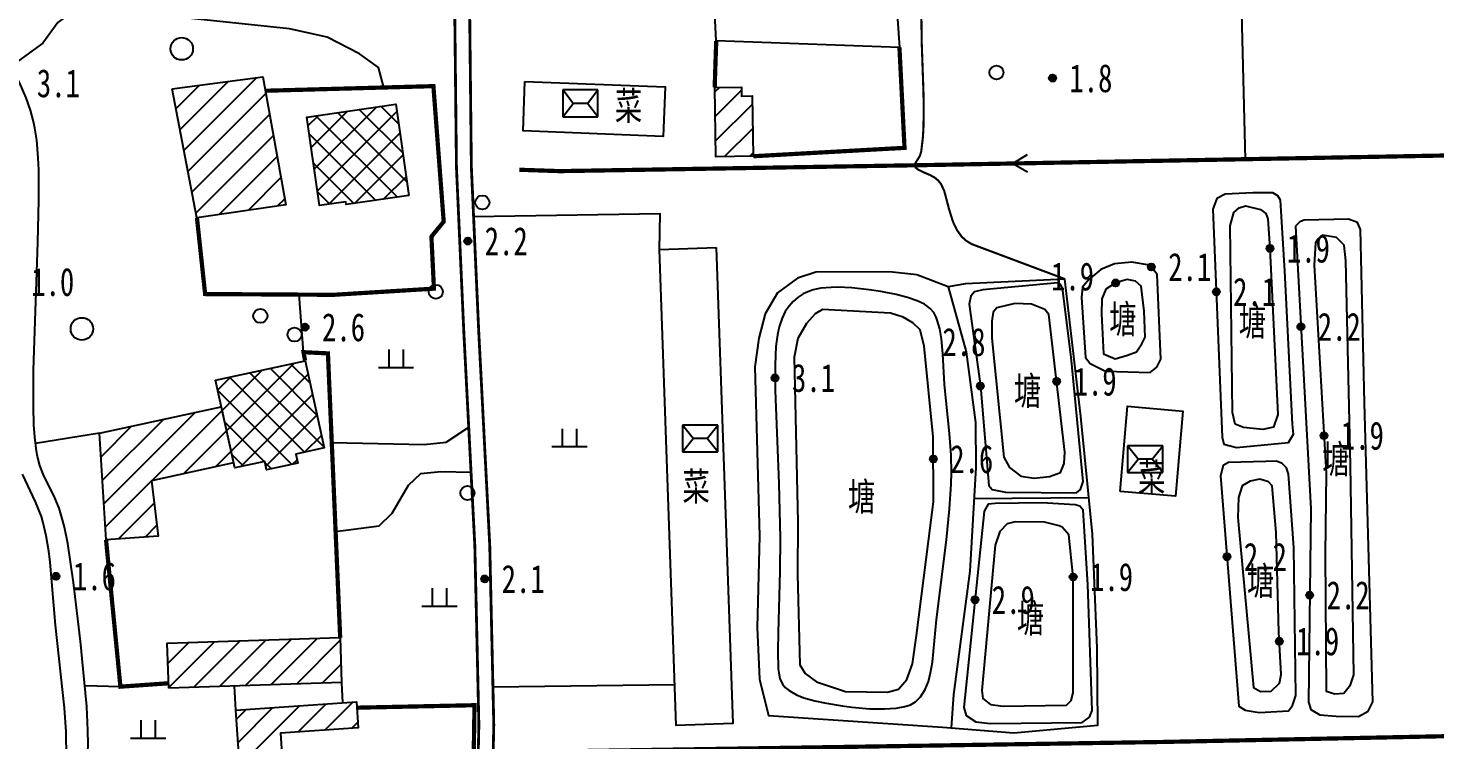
# Model space of a CAD drawing. Header units: metres. Extents: x 494039 to 619385, y 3351420 to 3402703.
# Drawn here: x 587163.4 to 587363.4, y 3394096.4 to 3394197.6 of the extents above; entities that cross this region are included whole.
import ezdxf
from ezdxf.enums import TextEntityAlignment as Align

# ---------------------------------------------------------------- set-up
doc = ezdxf.new("R2010")
doc.units = ezdxf.units.M
for name, pattern in [('2430', [0]), ('2450', [0]), ('4410a', [0]), ('8521', [0]), ('9610', [0])]:
    doc.linetypes.add(name, pattern=pattern)
for name, color, linetype in [('210100', 130, 'Continuous'), ('220200', 130, 'Continuous'), ('230102', 141, 'Continuous'), ('261301', 141, 'Continuous'), ('310300', 8, 'Continuous'), ('310500', 8, 'Continuous'), ('330400', 8, 'Continuous'), ('380201', 8, '2430'), ('380202', 8, '2450'), ('440100', 8, 'Continuous'), ('510301', 8, 'Continuous'), ('720100', 8, 'Continuous'), ('760201', 8, '8521'), ('810100', 8, '9610'), ('810302', 8, 'Continuous'), ('810501', 8, 'Continuous'), ('810502', 8, 'Continuous')]:
    doc.layers.add(name, color=color, linetype=linetype)
doc.layers.add('710101', color=8, linetype='Continuous', lineweight=0)
pattern_1 = [(45, (0, 0), (-1.767766953, 1.767766953), []), (135, (0, 0), (-1.767766953, -1.767766953), [])]
pattern_2 = [(45, (0, 0), (-1.767766953, 1.767766953), [])]

# ---------------------------------------------------------------- blocks, each defined once
blk = doc.blocks.new('gc170')
at = {"linetype": 'Continuous'}
blk.add_circle((0, 0), 0.5, dxfattribs=at)
blk = doc.blocks.new('gu')
at = {"flags": 128}
for points in [[(3.75, 0), (-3.75, 0)], [(2.71, -0.6), (3.75, 0), (3.75, 0), (2.71, 0.6)]]:
    blk.add_lwpolyline(points, dxfattribs=at)
blk = doc.blocks.new('p_point')
for radius in [0.25, 0.2, 0.15, 0.1, 0.05]:
    blk.add_circle((0, 0), radius)
blk.add_point((0, 0))
blk = doc.blocks.new('vm')
at = {"linetype": 'Continuous'}
for p, q in [((-0.5, 0), (-0.5, 1.3)), ((0.5, 1.3), (0.5, 0)), ((1.25, 0), (-1.25, 0))]:
    blk.add_line(p, q, dxfattribs=at)
blk = doc.blocks.new('v1')
blk.add_circle((0, 0), 0.8)
blk = doc.blocks.new('mf')
for p, q in [((1.25, 0.95), (-1.25, 0.95)), ((-1.25, 0.95), (-1.25, -0.95)), ((0.5, 0), (-0.5, 0)), ((1.25, -0.95), (1.25, 0.95)), ((-1.25, -0.95), (1.25, -0.95))]:
    blk.add_line(p, q)
at = {"flags": 128}
for points in [[(-1.25, -0.95), (-0.5, 0), (-1.25, 0.95)], [(1.25, -0.95), (0.5, 0), (1.25, 0.95)]]:
    blk.add_lwpolyline(points, dxfattribs=at)
blk = doc.blocks.new('1-3&1-4')
at = {"layer": '310300', "linetype": 'Continuous'}
h = blk.add_hatch(dxfattribs=at)
h.set_pattern_fill('ANSI31', color=8, scale=20, style=0)
h.set_pattern_definition(pattern_2)
h.paths.add_polyline_path([(587183.8729, 3394189.009), (587196.7371, 3394190.719), (587200.0351, 3394172.5165), (587187.3889, 3394170.6784)])
h = blk.add_hatch(dxfattribs=at)
h.set_pattern_fill('ANSI31', color=8, scale=20, style=0)
h.set_pattern_definition(pattern_2)
h.paths.add_polyline_path([(587261.0133, 3394189.2124), (587264.8249, 3394189.2683), (587264.8439, 3394187.972), (587266.3644, 3394187.9942), (587266.4899, 3394179.4206), (587261.1578, 3394179.3426)])
h = blk.add_hatch(dxfattribs=at)
h.set_pattern_fill('ANSI31', color=8, scale=20, style=0)
h.set_pattern_definition(pattern_2)
h.paths.add_polyline_path([(587192.5966, 3394135.7991), (587180.9273, 3394133.2453), (587181.8773, 3394125.3857), (587174.461, 3394124.8432), (587173.5514, 3394140.0036), (587190.848, 3394143.7889)])
h = blk.add_hatch(dxfattribs=at)
h.set_pattern_fill('ANSI31', color=8, scale=20, style=0)
h.set_pattern_definition(pattern_2)
h.paths.add_polyline_path([(587183.377, 3394103.7403), (587183.1665, 3394110.1308), (587207.7564, 3394110.9409), (587207.9669, 3394104.5503)])
h = blk.add_hatch(dxfattribs=at)
h.set_pattern_fill('ANSI31', color=8, scale=20, style=0)
h.set_pattern_definition(pattern_2)
h.paths.add_polyline_path([(587192.921, 3394100.6269), (587210.0695, 3394101.7973), (587210.3222, 3394098.0954), (587199.2529, 3394097.3398), (587199.9036, 3394087.8059), (587198.8186, 3394087.7318), (587200.0765, 3394069.3022), (587195.0823, 3394068.9614)])
at = {"layer": '310500', "linetype": 'Continuous'}
h = blk.add_hatch(dxfattribs=at)
h.set_pattern_fill('ANSI37', color=8, scale=20, style=0)
h.set_pattern_definition(pattern_1)
h.paths.add_polyline_path([(587217.5368, 3394173.8145), (587208.6179, 3394172.5356), (587208.5602, 3394172.9378), (587204.8088, 3394172.3999), (587203.0017, 3394185.0024), (587215.672, 3394186.8192)])
h = blk.add_hatch(dxfattribs=at)
h.set_pattern_fill('ANSI37', color=8, scale=20, style=0)
h.set_pattern_definition(pattern_1)
h.paths.add_polyline_path([(587190.0248, 3394147.5507), (587202.763, 3394150.3384), (587205.4808, 3394137.9199), (587201.444, 3394137.0365), (587201.7216, 3394135.768), (587197.2877, 3394134.7977), (587197.0235, 3394136.0045), (587192.756, 3394135.0705)])
at = {"layer": '210100', "color": 141, "linetype": 'Continuous', "flags": 128}
blk.add_lwpolyline([(587168.8613, 3394093.852), (587168.8114, 3394097.5418), (587168.565, 3394100.9296), (587167.2663, 3394112.6924), (587166.5138, 3394121.6506), (587166.323, 3394123.2334), (587165.9682, 3394125.4247), (587165.5413, 3394127.2684), (587165.2684, 3394128.1736), (587164.4422, 3394130.2532), (587162.6016, 3394134.2064)], dxfattribs=at)
at = {"layer": '220200', "color": 141, "linetype": 'Continuous', "const_width": 0.6, "flags": 128}
for points in [[(587233.2328, 3394177.4982), (587238.9839, 3394177.3027), (587291.9549, 3394178.1783), (587413.581, 3394180.4248), (587423.1671, 3394180.7389), (587421.5379, 3394246.0063), (587420.718, 3394281.3492)], [(587236.1331, 3394094.7106), (587324.451, 3394096.0899), (587398.5443, 3394097.5992), (587414.6774, 3394098.1145)]]:
    blk.add_lwpolyline(points, dxfattribs=at)
at = {"layer": '230102', "color": 141, "linetype": 'Continuous', "flags": 128}
for points, elevation in [([(587339.9824, 3394166.2997), (587341.0898, 3394142.6966), (587340.4856, 3394140.859), (587338.957, 3394140.5472), (587336.2019, 3394140.8424), (587335.012, 3394141.3056), (587334.663, 3394142.9777), (587334.3353, 3394169.5345), (587334.8493, 3394171.4258), (587335.6025, 3394172.0764), (587336.5191, 3394172.3859), (587338.6451, 3394171.8544), (587339.4035, 3394171.2815), (587339.6767, 3394170.5089)], 2.374), ([(587346.2561, 3394163.913), (587347.9647, 3394134.3381), (587347.8332, 3394122.8215), (587347.9693, 3394103.3343), (587349.2129, 3394102.9612), (587350.4904, 3394103.0561), (587351.4216, 3394104.2113), (587351.9015, 3394105.6347), (587351.4338, 3394135.4492), (587350.7712, 3394164.5243), (587350.5099, 3394166.7544), (587349.4612, 3394167.866), (587347.4619, 3394168.2001), (587346.7623, 3394167.6395), (587346.4406, 3394167.0985)], 2.374), ([(587300.4492, 3394153.5194), (587302.1289, 3394136.6321), (587302.9234, 3394135.1347), (587304.5267, 3394133.8887), (587306.4282, 3394133.6369), (587308.6191, 3394133.8721), (587310.1826, 3394134.4071), (587310.7279, 3394135.6938), (587310.8182, 3394137.3242), (587308.5441, 3394156.9079), (587307.9472, 3394157.6289), (587306.0544, 3394158.3879), (587303.6893, 3394158.4759), (587301.1328, 3394157.8723), (587300.6064, 3394157.2334), (587300.4283, 3394155.9481)], 2.5811), ([(587272.86, 3394127.3573), (587272.7722, 3394119.9434), (587273.1066, 3394107.0815), (587273.8891, 3394105.8111), (587275.4698, 3394104.6517), (587279.6312, 3394103.2756), (587285.5791, 3394103.1797), (587287.1639, 3394103.6283), (587288.3348, 3394104.9817), (587289.1458, 3394107.2079), (587289.7226, 3394111.2569), (587292.1473, 3394130.2374), (587292.0869, 3394139.4961), (587290.824, 3394152.3973), (587290.2313, 3394154.7259), (587289.2018, 3394155.7039), (587287.7951, 3394156.5401), (587286.001, 3394157.0943), (587276.3601, 3394157.6288), (587275.3265, 3394156.9989), (587274.0694, 3394155.6236), (587272.8154, 3394153.5145), (587272.3086, 3394150.8149)], 3.2948), ([(587340.8547, 3394125.8716), (587340.3046, 3394132.5452), (587339.7803, 3394133.101), (587338.5368, 3394133.474), (587337.152, 3394133.1988), (587336.0209, 3394132.5286), (587335.5239, 3394130.8713), (587335.41, 3394128.0099), (587337.6536, 3394103.8526), (587338.646, 3394103.2626), (587340.1576, 3394103.3403), (587341.3228, 3394104.4784), (587341.5517, 3394105.6849), (587341.2382, 3394111.7298)], 2.374), ([(587307.8979, 3394127.3463), (587303.7513, 3394127.3951), (587302.6295, 3394127.1101), (587301.5649, 3394126.0588), (587300.9144, 3394124.1024), (587299.0143, 3394103.4114), (587299.1594, 3394102.3), (587300.2536, 3394101.4298), (587302.0147, 3394101.1883), (587311.0306, 3394101.32), (587311.7296, 3394102.0028), (587312.0058, 3394103.0834), (587311.9906, 3394119.5679), (587311.3823, 3394125.5677), (587310.4167, 3394126.6543), (587310.0057, 3394126.8254)], 2.5455)]:
    blk.add_lwpolyline(points, close=True, dxfattribs=dict(at, elevation=elevation))
blk.add_lwpolyline([(587322.1052, 3394157.3976), (587321.6707, 3394160.9547), (587320.8758, 3394161.6713), (587319.6689, 3394161.9005), (587318.0331, 3394161.4084), (587316.651, 3394160.5213), (587316.0808, 3394159.1516), (587316.0178, 3394156.9922), (587316.3116, 3394151.3255), (587317.9526, 3394150.5941), (587319.7322, 3394151.1228), (587320.9901, 3394151.5955), (587321.7773, 3394152.7141), (587322.2233, 3394153.6695)], close=True, dxfattribs=at)
at = {"layer": '310300', "color": 8, "linetype": 'Continuous', "flags": 128}
for points in [[(587183.8729, 3394189.009), (587196.7371, 3394190.719), (587200.0351, 3394172.5165), (587187.3889, 3394170.6784)], [(587261.0133, 3394189.2124), (587264.8249, 3394189.2683), (587264.8439, 3394187.972), (587266.3644, 3394187.9942), (587266.4899, 3394179.4206), (587261.1578, 3394179.3426)], [(587192.5966, 3394135.7991), (587180.9273, 3394133.2453), (587181.8773, 3394125.3857), (587174.461, 3394124.8432), (587173.5514, 3394140.0036), (587190.848, 3394143.7889)], [(587183.377, 3394103.7403), (587183.1665, 3394110.1308), (587207.7564, 3394110.9409), (587207.9669, 3394104.5503)], [(587192.921, 3394100.6269), (587210.0695, 3394101.7973), (587210.3222, 3394098.0954), (587199.2529, 3394097.3398), (587199.9036, 3394087.8059), (587198.8186, 3394087.7318), (587200.0765, 3394069.3022), (587195.0823, 3394068.9614)]]:
    blk.add_lwpolyline(points, close=True, dxfattribs=at)
at = {"layer": '310500', "color": 8, "linetype": 'Continuous', "flags": 128}
for points, elevation in [([(587217.5368, 3394173.8145), (587208.6179, 3394172.5356), (587208.5602, 3394172.9378), (587204.8088, 3394172.3999), (587203.0017, 3394185.0024), (587215.672, 3394186.8192)], 10.6531), ([(587190.0248, 3394147.5507), (587202.763, 3394150.3384), (587205.4808, 3394137.9199), (587201.444, 3394137.0365), (587201.7216, 3394135.768), (587197.2877, 3394134.7977), (587197.0235, 3394136.0045), (587192.756, 3394135.0705)], 13.5968)]:
    blk.add_lwpolyline(points, close=True, dxfattribs=dict(at, elevation=elevation))
at = {"layer": '330400', "color": 8, "linetype": 'Continuous', "elevation": 5.1494, "flags": 128}
blk.add_lwpolyline([(587260.6703, 3394207.3347), (587286.4708, 3394206.4395), (587287.2875, 3394194.8932), (587261.233, 3394195.8296)], close=True, dxfattribs=at)
at = {"layer": '330400', "color": 8, "linetype": 'Continuous', "flags": 128}
for points in [[(587234.0371, 3394190.0768), (587253.9842, 3394189.2903), (587253.7067, 3394182.2525), (587233.7597, 3394183.039)], [(587261.2251, 3394166.4437), (587263.5798, 3394098.7381), (587255.5287, 3394098.4581), (587253.174, 3394166.1637)], [(587318.6719, 3394131.7372), (587319.7148, 3394143.8541), (587327.5769, 3394143.1774), (587326.534, 3394131.0605)]]:
    blk.add_lwpolyline(points, close=True, dxfattribs=at)
at = {"layer": '380201', "color": 8, "linetype": '2430', "const_width": 0.6, "flags": 128}
for points in [[(587261.233, 3394195.8296), (587261.0133, 3394189.2124)], [(587187.3889, 3394170.6784), (587188.5523, 3394159.8153), (587206.7775, 3394159.7064), (587221.0906, 3394160.5847), (587220.7314, 3394167.989), (587222.4792, 3394170.118), (587221.0151, 3394189.3938), (587197.0963, 3394188.7365)], [(587207.7564, 3394110.9409), (587206.015, 3394151.374), (587202.542, 3394151.5449), (587202.763, 3394150.3384)], [(587174.461, 3394124.8432), (587176.5059, 3394103.9605), (587183.3538, 3394104.4449)], [(587200.0765, 3394069.3022), (587205.2719, 3394067.5961), (587210.17, 3394067.6084), (587211.3824, 3394066.7652), (587227.3205, 3394066.4292), (587226.4204, 3394073.4273), (587226.8582, 3394101.3228), (587210.1259, 3394100.9716)]]:
    blk.add_lwpolyline(points, dxfattribs=at)
at = {"layer": '380201', "color": 8, "linetype": '2430', "const_width": 0.6, "elevation": 4.9455, "flags": 128}
blk.add_lwpolyline([(587266.4899, 3394179.4206), (587288.0088, 3394180.6149), (587287.2875, 3394194.8932)], dxfattribs=at)
at = {"layer": '380202', "color": 8, "linetype": '2450', "elevation": 3.01, "flags": 128}
blk.add_lwpolyline([(587336.4957, 3394178.9865), (587335.3878, 3394222.5784), (587334.1867, 3394264.2844), (587332.4673, 3394282.686)], dxfattribs=at)
at = {"layer": '380202', "color": 8, "linetype": '2450', "flags": 128}
blk.add_lwpolyline([(587294.229, 3394160.8282), (587289.775, 3394162.5289), (587285.8548, 3394162.9773), (587275.3783, 3394162.9367), (587272.7734, 3394162.081), (587269.9628, 3394159.9908), (587268.1728, 3394156.9803), (587267.2782, 3394153.5421), (587266.7406, 3394149.4737), (587267.365, 3394125.3861), (587267.0649, 3394112.4001), (587267.3731, 3394105.0077), (587268.6494, 3394099.8645), (587293.3969, 3394098.2138), (587303.5548, 3394097.4076), (587315.5124, 3394098.4666), (587315.425, 3394109.4421), (587314.7501, 3394125.6703), (587313.0793, 3394142.3976), (587310.8075, 3394161.9532), (587296.6945, 3394161.2521)], close=True, dxfattribs=at)
for points in [[(587294.229, 3394160.8282), (587296.7583, 3394151.6015), (587298.1083, 3394141.5641), (587298.1307, 3394135.1493), (587297.3028, 3394120.3719), (587294.9972, 3394102.8236), (587294.6202, 3394098.1167)], [(587314.2365, 3394130.8128), (587297.8801, 3394130.6765)]]:
    blk.add_lwpolyline(points, dxfattribs=at)
at = {"layer": '440100', "color": 8, "linetype": '4410a', "const_width": 0.4, "flags": 128}
blk.add_lwpolyline([(587228.6095, 3394054.9542), (587228.8219, 3394060.3786), (587228.4119, 3394063.3585), (587227.1099, 3394081.4956), (587227.4789, 3394098.5319), (587226.9087, 3394123.9293), (587225.3353, 3394154.4915), (587224.2911, 3394177.8449), (587224.0581, 3394199.2315), (587223.7702, 3394210.3833), (587225.4543, 3394225.8973), (587226.868, 3394236.8466), (587227.5328, 3394239.1008), (587229.4885, 3394245.2707), (587233.9907, 3394266.8487), (587235.8578, 3394277.6496), (587236.7171, 3394293.2939), (587236.5452, 3394353.7353), (587237.3249, 3394391.6639), (587238.618, 3394407.1067), (587240.8997, 3394423.6712), (587241.355, 3394429.3145), (587241.0565, 3394431.4553), (587240.0233, 3394433.8284), (587239.0103, 3394434.9405)], dxfattribs=at)
at = {"layer": '440100', "color": 8, "linetype": 'Continuous', "const_width": 0.4, "flags": 128}
blk.add_lwpolyline([(587231.675, 3394055.2064), (587230.5229, 3394063.5793), (587229.233, 3394081.5487), (587229.6008, 3394098.5327), (587229.0289, 3394124.0077), (587227.4542, 3394154.5934), (587226.412, 3394177.9038), (587226.1792, 3394199.2704), (587225.8946, 3394210.2959), (587227.561, 3394225.647), (587228.9504, 3394236.408), (587229.5615, 3394238.4803), (587231.5432, 3394244.7321), (587236.0748, 3394266.4513), (587237.9692, 3394277.4099), (587238.8387, 3394293.2394), (587238.6667, 3394353.7158), (587239.4445, 3394391.5535), (587240.7273, 3394406.8733), (587243.0094, 3394423.441), (587243.4883, 3394429.3764), (587243.1175, 3394432.0359), (587242.5608, 3394433.3144)], dxfattribs=at)
at = {"layer": '710101', "color": 8, "linetype": 'Continuous', "const_width": 0.3, "elevation": 2, "flags": 128}
blk.add_lwpolyline([(587290.401, 3394199.9454), (587290.4526, 3394195.67), (587290.7027, 3394188.568), (587290.744, 3394186.2105), (587290.6991, 3394183.3943), (587290.6135, 3394181.9942), (587290.3786, 3394180.0692), (587290.1906, 3394179.463), (587289.5973, 3394178.5175), (587289.4825, 3394178.2681), (587289.469, 3394178.0661), (587289.5851, 3394177.8178), (587289.8808, 3394177.5621), (587290.512, 3394177.2335), (587291.6498, 3394176.7411), (587292.2892, 3394176.3904), (587292.7974, 3394175.9702), (587293.1827, 3394175.4905), (587293.6418, 3394174.5415), (587294.3776, 3394171.7703), (587294.827, 3394170.3334), (587295.0519, 3394169.763), (587295.4752, 3394168.9064), (587296.1468, 3394167.9709), (587296.812, 3394167.3804), (587297.5746, 3394166.919), (587310.8075, 3394161.9532)], dxfattribs=at)
at = {"layer": '760201', "color": 8, "linetype": '8521', "flags": 128}
blk.add_lwpolyline([(587128.1165, 3394040.8003), (587130.2334, 3394045.9317), (587131.3938, 3394048.4865), (587132.4539, 3394050.5651), (587133.964, 3394053.0807), (587134.3345, 3394053.6072), (587134.9384, 3394054.3337), (587135.7941, 3394055.0701), (587136.1871, 3394055.2974), (587136.8428, 3394055.5479), (587137.6373, 3394055.7052), (587138.1922, 3394055.7506), (587139.4384, 3394055.7276), (587141.4081, 3394055.5051), (587144.157, 3394055.0417), (587146.1738, 3394054.6276), (587150.7957, 3394053.5402), (587162.4878, 3394050.5874), (587166.3728, 3394049.7334), (587168.9655, 3394049.2835), (587170.2635, 3394049.1171), (587172.2138, 3394048.9745), (587173.5171, 3394048.9751), (587174.5008, 3394049.0379), (587175.4863, 3394049.147), (587177.6613, 3394049.5022), (587182.4492, 3394050.4885), (587184.8752, 3394050.9117), (587186.0116, 3394051.0622), (587187.9926, 3394051.2273), (587188.9737, 3394051.2502), (587190.4933, 3394051.1807), (587191.7583, 3394051.0029), (587192.5893, 3394050.8312), (587195.0402, 3394050.1298), (587197.4539, 3394049.2425), (587203.9007, 3394046.5416), (587206.8242, 3394045.3985), (587209.0056, 3394044.6702), (587211.3134, 3394044.0714), (587212.0832, 3394043.9247), (587213.0196, 3394043.8345), (587213.4289, 3394043.8497), (587214.0139, 3394043.9757), (587214.4857, 3394044.2419), (587214.7915, 3394044.5539), (587215.1193, 3394045.0831), (587215.3947, 3394045.7945), (587215.6222, 3394046.7665), (587215.7175, 3394047.4092), (587215.8337, 3394048.8789), (587215.8266, 3394050.9422), (587215.6906, 3394054.8786), (587215.7273, 3394055.7961), (587216.0534, 3394059.5629), (587216.0156, 3394060.8321), (587215.9371, 3394061.3767), (587215.7243, 3394062.1628), (587215.2982, 3394063.02), (587214.5562, 3394063.9196), (587213.6302, 3394064.663), (587213.2295, 3394064.9042), (587212.3899, 3394065.3017), (587211.2846, 3394065.6727), (587210.6003, 3394065.8458), (587198.6053, 3394068.0951), (587193.8457, 3394068.9272), (587192.1236, 3394069.1788), (587189.2459, 3394069.4911), (587187.6715, 3394069.5851), (587180.8366, 3394069.8286), (587179.7856, 3394069.9158), (587177.9484, 3394070.1577), (587176.3766, 3394070.4929), (587174.8945, 3394070.9727), (587174.4654, 3394071.1617), (587173.7234, 3394071.5816), (587173.1728, 3394072.0202), (587172.8631, 3394072.3509), (587172.4412, 3394072.9479), (587172.0602, 3394073.6995), (587171.7057, 3394074.6993), (587171.5551, 3394075.2686), (587171.3415, 3394076.3305), (587171.1769, 3394077.5291), (587171.04, 3394079.5065), (587171.035, 3394081.8557), (587171.0957, 3394083.4119), (587171.7124, 3394091.5219), (587171.8341, 3394093.4478), (587171.9089, 3394095.7602), (587171.8863, 3394097.7134), (587171.7064, 3394101.1355), (587171.2319, 3394106.5192), (587170.816, 3394110.4376), (587169.8216, 3394118.7763), (587169.0113, 3394124.3367), (587168.5431, 3394126.6707), (587168.2838, 3394127.716), (587167.7833, 3394129.3582), (587167.1946, 3394130.8334), (587165.5141, 3394134.1943), (587165.0558, 3394135.4183), (587164.7255, 3394136.6911), (587164.577, 3394137.4707), (587164.3271, 3394139.4532), (587164.2084, 3394141.1896), (587164.1274, 3394143.7981), (587164.157, 3394148.998), (587164.7639, 3394167.1425), (587164.9054, 3394173.1753), (587164.8807, 3394177.4679), (587164.811, 3394179.1772), (587164.5976, 3394181.727), (587164.3494, 3394183.4131), (587164.1561, 3394184.3649), (587163.7321, 3394185.9549), (587163.1154, 3394187.7431), (587162.1613, 3394189.9317), (587159.8992, 3394194.2401), (587159.1617, 3394195.9826), (587158.9323, 3394196.6877), (587158.5706, 3394198.133), (587158.4096, 3394199.0167), (587158.2028, 3394200.8058), (587158.1462, 3394202.6036), (587158.1781, 3394203.5198), (587158.2549, 3394204.4728), (587158.5126, 3394206.3649), (587159.0702, 3394209.1796), (587160.6563, 3394216.0255), (587161.1485, 3394218.8427), (587161.4023, 3394221.5155), (587161.5294, 3394225.2162), (587161.5866, 3394234.3325), (587161.6562, 3394236.1), (587161.9405, 3394239.8763), (587162.5345, 3394245.3142), (587163.4148, 3394252), (587164.169, 3394256.9084), (587164.9597, 3394261.2051), (587165.693, 3394264.5536), (587166.4073, 3394267.2487), (587167.0756, 3394269.2959), (587167.7658, 3394270.9977), (587168.4407, 3394272.3396), (587168.8857, 3394273.1142), (587172.6729, 3394279.0142), (587173.4576, 3394280.4845), (587173.8155, 3394281.2848), (587174.1876, 3394282.291), (587174.584, 3394283.6682), (587174.8206, 3394284.7223), (587175.1719, 3394286.8698), (587175.423, 3394289.4189), (587175.542, 3394292.3604), (587175.4835, 3394295.3053), (587175.2952, 3394297.5), (587175.0779, 3394298.9492), (587174.7955, 3394300.2647), (587174.3691, 3394301.7221), (587174.1102, 3394302.4314), (587173.587, 3394303.6057), (587173.2835, 3394304.1682), (587172.4593, 3394305.406), (587171.4958, 3394306.5774), (587170.8612, 3394307.272), (587168.262, 3394309.9671), (587166.947, 3394311.4381), (587166.4083, 3394312.1033), (587165.5616, 3394313.2878), (587164.6878, 3394314.842), (587164.3004, 3394315.6852), (587163.6297, 3394317.4281), (587162.9829, 3394319.5315), (587162.665, 3394320.7575), (587162.3795, 3394321.9964), (587161.8985, 3394324.5026), (587161.5434, 3394327.034), (587161.3981, 3394328.6242), (587161.3282, 3394330.0365), (587161.3316, 3394332.578), (587161.4685, 3394334.8253), (587161.7469, 3394337.0474), (587162.0721, 3394338.6871), (587162.2815, 3394339.495), (587162.7158, 3394340.8181), (587163.4384, 3394342.4024), (587163.7016, 3394342.8558), (587164.2138, 3394343.5753), (587164.7078, 3394344.084), (587165.0648, 3394344.3535), (587165.6274, 3394344.6495), (587166.4366, 3394344.9159), (587167.3951, 3394345.1129), (587168.7376, 3394345.3132), (587174.6183, 3394345.9688), (587176.4178, 3394346.3027), (587177.1674, 3394346.4961), (587178.3786, 3394346.9109), (587179.3048, 3394347.3483), (587179.7506, 3394347.6101), (587180.2208, 3394347.9328), (587180.905, 3394348.5131), (587181.439, 3394349.1044), (587181.7735, 3394349.5945), (587181.986, 3394350.0102), (587182.2472, 3394350.7759), (587182.4095, 3394351.7019), (587182.4563, 3394352.3039), (587182.4583, 3394358.3307), (587182.4071, 3394358.8382), (587182.2498, 3394359.5382), (587182.0076, 3394360.0747), (587181.6713, 3394360.5135), (587181.2451, 3394360.8862), (587180.6064, 3394361.2738), (587179.7155, 3394361.6457), (587179.0632, 3394361.8489), (587177.4823, 3394362.2148), (587173.3305, 3394362.9931), (587171.847, 3394363.3973), (587170.6887, 3394363.8258), (587170.1356, 3394364.0809), (587169.2875, 3394364.5586), (587168.2322, 3394365.3615), (587167.5872, 3394366.0925), (587167.2452, 3394366.7398), (587167.0262, 3394367.4476), (587166.88, 3394368.4288), (587166.8382, 3394369.758), (587166.8938, 3394371.463), (587167.1422, 3394374.2456), (587167.5993, 3394377.5239), (587167.9599, 3394379.6877), (587170.3255, 3394392.5649), (587170.9569, 3394396.8784), (587171.3052, 3394400.6302), (587171.9424, 3394411.9665), (587172.2415, 3394416.0726), (587172.7376, 3394420.6961), (587174.1994, 3394432.2289)], dxfattribs=at)
for points, elevation in [([(587337.5474, 3394174.2383), (587333.6256, 3394174.0072), (587332.4046, 3394173.3908), (587331.8712, 3394171.8777), (587333.1593, 3394139.4489), (587333.4154, 3394138.4425), (587335.2168, 3394137.9817), (587342.6094, 3394138.7119), (587343.3063, 3394139.8839), (587343.1744, 3394141.3045), (587342.075, 3394163.067), (587341.4926, 3394173.1744), (587341.1122, 3394173.7665), (587340.3906, 3394174.1954)], 2.9092), ([(587307.5201, 3394130.0952), (587300.8813, 3394130.0157), (587299.9236, 3394129.9445), (587299.3206, 3394128.9304), (587296.442, 3394100.9937), (587296.7841, 3394099.8753), (587298.1643, 3394098.9632), (587300.2298, 3394098.7418), (587313.2918, 3394098.8458), (587314.3007, 3394099.6187), (587314.688, 3394100.578), (587314.0864, 3394118.5051), (587313.4079, 3394129.0657), (587312.9197, 3394129.6304), (587312.2982, 3394129.8169)], 3.0881)]:
    blk.add_lwpolyline(points, close=True, dxfattribs=dict(at, elevation=elevation))
for points in [[(587343.5905, 3394169.4912), (587345.7934, 3394129.2571), (587345.4414, 3394101.7668), (587345.7943, 3394100.7039), (587347.0572, 3394099.9532), (587349.3974, 3394099.7822), (587352.5468, 3394099.7403), (587353.9654, 3394100.4834), (587354.6257, 3394101.7993), (587353.4384, 3394144.36), (587352.8306, 3394169.0037), (587352.4306, 3394169.9736), (587351.1507, 3394170.4903), (587344.8351, 3394170.3398), (587344.2062, 3394170.1035)], [(587320.321, 3394164.3477), (587317.863, 3394164.1025), (587315.923, 3394163.3034), (587314.2196, 3394161.8757), (587313.3423, 3394160.8109), (587313.1867, 3394159.3172), (587313.7442, 3394150.8106), (587314.4318, 3394149.9138), (587316.6135, 3394148.8609), (587322.9484, 3394148.6336), (587323.8989, 3394149.4108), (587324.4519, 3394150.5462), (587323.9218, 3394162.577), (587323.1074, 3394163.6712), (587322.5662, 3394163.9929)], [(587294.6417, 3394136.8833), (587294.4102, 3394139.9603), (587293.7004, 3394146.9374), (587293.4798, 3394151.2901), (587293.2781, 3394153.4375), (587293.0258, 3394154.8502), (587292.6667, 3394156.0976), (587292.4949, 3394156.5376), (587292.1558, 3394157.1887), (587291.6791, 3394157.7674), (587290.8373, 3394158.369), (587289.8186, 3394158.8459), (587288.4429, 3394159.3265), (587286.8346, 3394159.745), (587284.6394, 3394160.1645), (587282.9795, 3394160.4118), (587280.5061, 3394160.6792), (587278.4868, 3394160.7736), (587277.6013, 3394160.7624), (587276.0853, 3394160.6295), (587275.0412, 3394160.4158), (587274.2388, 3394160.1489), (587273.5982, 3394159.844), (587272.8659, 3394159.3632), (587272.192, 3394158.7796), (587271.5907, 3394158.1141), (587271.0422, 3394157.32), (587270.5885, 3394156.394), (587270.2285, 3394155.318), (587270.0801, 3394154.7131), (587269.9414, 3394153.9967), (587269.7319, 3394152.3378), (587269.6011, 3394149.7282), (587269.6274, 3394146.0927), (587270.1152, 3394132.8738), (587270.315, 3394125.1055), (587270.2876, 3394120.3691), (587270.048, 3394111.6276), (587270.0168, 3394109.0711), (587270.0591, 3394106.5005), (587270.1149, 3394105.9108), (587270.2855, 3394105.1013), (587270.6474, 3394104.3231), (587271.0517, 3394103.847), (587271.5839, 3394103.4139), (587272.6549, 3394102.8056), (587273.6976, 3394102.3885), (587275.2744, 3394101.9386), (587276.6306, 3394101.6399), (587279.1443, 3394101.2152), (587280.5266, 3394101.0396), (587283.0782, 3394100.8276), (587285.1856, 3394100.7984), (587286.8423, 3394100.9156), (587288.0541, 3394101.1275), (587288.8687, 3394101.3956), (587289.5934, 3394101.8075), (587290.2888, 3394102.5011), (587290.9399, 3394103.558), (587291.3972, 3394104.6918), (587291.7237, 3394105.9138), (587291.9796, 3394107.432), (587292.5666, 3394113.499), (587293.9567, 3394124.8453), (587294.4127, 3394129.247), (587294.6251, 3394132.7594), (587294.6698, 3394134.441)], [(587298.7921, 3394146.7166), (587299.9804, 3394132.5588), (587300.4686, 3394131.9941), (587302.3457, 3394131.6101), (587312.4705, 3394131.5395), (587313.0352, 3394132.0274), (587313.4352, 3394133.162), (587311.6878, 3394150.8538), (587310.4593, 3394160.6425), (587310.2142, 3394161.1542), (587309.8084, 3394161.3954), (587299.153, 3394160.4098), (587297.9668, 3394160.1084), (587297.4296, 3394159.5128), (587297.2051, 3394158.3653)], [(587339.3999, 3394135.9831), (587334.0741, 3394135.8546), (587333.3381, 3394135.438), (587332.9484, 3394133.9614), (587335.5517, 3394101.1766), (587336.4537, 3394100.6404), (587338.4525, 3394100.3062), (587342.6149, 3394100.5173), (587343.1875, 3394101.2751), (587343.6674, 3394102.6982), (587343.3628, 3394123.7452), (587342.617, 3394134.1943), (587342.3072, 3394135.1106), (587341.6928, 3394135.7199), (587340.9176, 3394136.0587)]]:
    blk.add_lwpolyline(points, close=True, dxfattribs=at)
at = {"layer": '810100', "color": 8, "linetype": '9610', "flags": 128}
for points in [[(587213.9616, 3394189.2), (587213.1845, 3394192.042), (587210.5127, 3394193.9982), (587205.8896, 3394196.3807), (587200.5432, 3394197.5465), (587174.0073, 3394200.3307), (587169.9075, 3394200.2067), (587167.601, 3394198.4695), (587165.4882, 3394195.5193), (587160.9598, 3394192.2189)], [(587253.174, 3394166.1637), (587253.243, 3394171.2116), (587226.73, 3394170.792)], [(587202.542, 3394151.5449), (587201.9357, 3394159.7353)], [(587206.5616, 3394138.6838), (587219.6859, 3394138.4022), (587222.8246, 3394138.7336), (587226.036, 3394140.8797)], [(587173.5514, 3394140.0036), (587164.425, 3394138.5508)], [(587192.921, 3394100.6269), (587192.7298, 3394104.0484)], [(587229.479, 3394103.9563), (587255.326, 3394104.2862)]]:
    blk.add_lwpolyline(points, dxfattribs=at)
for points, elevation in [([(587207.1061, 3394126.0409), (587213.3027, 3394126.8249), (587215.1301, 3394128.6667), (587217.4885, 3394132.6331), (587219.2088, 3394134.2947), (587222.0503, 3394134.5575), (587226.3651, 3394134.4883)], 2.8752), ([(587207.9669, 3394104.5503), (587208.064, 3394101.6605)], 2.8158), ([(587176.5059, 3394103.9605), (587171.4638, 3394104.0641)], 3.0609)]:
    blk.add_lwpolyline(points, dxfattribs=dict(at, elevation=elevation))
at = {"layer": '261301', "color": 141, "linetype": 'Continuous', "xscale": 2, "yscale": 2, "rotation": 181.0374745274862}
blk.add_blockref('gu', (587310.8953, 3394178.522, 2.6651), dxfattribs=at)
at = {"layer": '330400', "color": 8, "linetype": 'Continuous', "xscale": 2, "yscale": 2}
for p in [(587241.905, 3394186.9471), (587258.9465, 3394139.2495), (587322.2339, 3394136.3133)]:
    blk.add_blockref('mf', p, dxfattribs=at)
at = {"layer": '510301', "color": 8, "linetype": 'Continuous', "xscale": 2, "yscale": 2}
for p in [(587227.9721, 3394172.8494, 3.3771), (587221.3533, 3394160.1477, 4.8044), (587196.4051, 3394156.6984, 4.6557), (587201.2693, 3394154.0474, 4.6855), (587225.854, 3394131.5168, 3.9796)]:
    blk.add_blockref('gc170', p, dxfattribs=at)
at = {"layer": '720100', "color": 8, "linetype": 'Continuous', "xscale": 2, "yscale": 2, "zscale": 2}
for p in [(587309.0552, 3394190.531, 1.8398), (587225.9089, 3394167.3423, 2.2397), (587339.9824, 3394166.2997, 1.8517), (587323.1074, 3394163.6712, 2.0677), (587318.0331, 3394161.4084, 1.8893), (587332.3377, 3394160.1333, 2.095), (587202.773, 3394155.1034, 2.5576), (587344.3749, 3394155.1642, 2.2085), (587269.6014, 3394147.8943, 3.1299), (587298.7921, 3394146.7166, 2.8016), (587309.6503, 3394147.3814, 1.9095), (587347.6563, 3394139.6752, 1.8876), (587292.1075, 3394136.3384, 2.6112), (587333.8636, 3394122.4354, 2.1861), (587167.3455, 3394119.6759, 1.5842), (587228.3202, 3394119.2937, 2.1041), (587311.9906, 3394119.5679, 1.9196), (587298.0195, 3394116.3183, 2.883), (587345.6362, 3394116.9781, 2.2444), (587341.3056, 3394110.4295, 1.9196)]:
    blk.add_blockref('p_point', p, dxfattribs=at)
at = {"layer": '810302', "color": 8, "linetype": 'Continuous', "xscale": 2, "yscale": 2}
for p in [(587215.7016, 3394149.3147, 2.8158), (587240.3693, 3394138.0639, 2.8752), (587221.8878, 3394115.3765, 2.8158), (587180.4411, 3394096.5813, 2.8158)]:
    blk.add_blockref('vm', p, dxfattribs=at)
at = {"layer": '810501', "color": 8, "linetype": 'Continuous', "xscale": 2, "yscale": 2}
for p in [(587185.2209, 3394194.7141, 3.6603), (587171.0351, 3394154.851, 3.6603)]:
    blk.add_blockref('v1', p, dxfattribs=at)
at = {"layer": '810502', "color": 8, "linetype": 'Continuous', "xscale": 2, "yscale": 2}
blk.add_blockref('gc170', (587301.0766, 3394191.3369, 3.6603), dxfattribs=at)
at = {"color": 8, "width": 0.75}
for s, p in [('菜', (587248.7646, 3394186.5832, 3.2724)), ('塘', (587319.0674, 3394156.2552, 2.3641)), ('塘', (587337.4888, 3394155.8845, 2.374)), ('塘', (587305.5236, 3394146.0393, 2.5811)), ('塘', (587349.3694, 3394136.3258, 2.374)), ('菜', (587258.3769, 3394132.4509, 3.5779)), ('菜', (587323.1528, 3394133.7349, 2.8914)), ('塘', (587281.9217, 3394130.9868, 3.2948)), ('塘', (587338.6615, 3394118.9983, 2.374)), ('塘', (587305.9392, 3394113.6729, 2.5455))]:
    blk.add_text(s, height=4, dxfattribs=at).set_placement(p, align=Align.MIDDLE_CENTER)
at = {"layer": '720100', "color": 8, "width": 0.75}
for s, p in [('1.8', (587311.4552, 3394190.531, 1.8398)), ('3.1', (587164.6207, 3394189.8098, 3.131)), ('2.2', (587228.3089, 3394167.3423, 2.2397)), ('1.9', (587342.3824, 3394166.2997, 1.8517)), ('2.1', (587325.5074, 3394163.6712, 2.0677)), ('1.0', (587163.8191, 3394161.5475, 1.0106)), ('1.9', (587308.8407, 3394162.3311, 1.8893)), ('2.1', (587334.7377, 3394160.1333, 2.095)), ('2.6', (587205.173, 3394155.1034, 2.5576)), ('2.2', (587346.7749, 3394155.1642, 2.2085)), ('2.8', (587293.4005, 3394153.0014, 2.8016)), ('3.1', (587272.0014, 3394147.8943, 3.1299)), ('1.9', (587312.0503, 3394147.3814, 1.9095)), ('1.9', (587350.0563, 3394139.6752, 1.8876)), ('2.6', (587294.5075, 3394136.3384, 2.6112)), ('2.2', (587336.2636, 3394122.4354, 2.1861)), ('1.6', (587169.7455, 3394119.6759, 1.5842)), ('2.1', (587230.7202, 3394119.2937, 2.1041)), ('1.9', (587314.3906, 3394119.5679, 1.9196)), ('2.2', (587348.0362, 3394116.9781, 2.2444)), ('2.9', (587300.4195, 3394116.3183, 2.883)), ('1.9', (587343.7056, 3394110.4295, 1.9196))]:
    blk.add_text(s, height=4, dxfattribs=at).set_placement(p, align=Align.MIDDLE_LEFT)

msp = doc.modelspace()

# ---------------------------------------------------------------- block references
msp.add_blockref('1-3&1-4', (0, 0))

doc.saveas('drawing.dxf')
